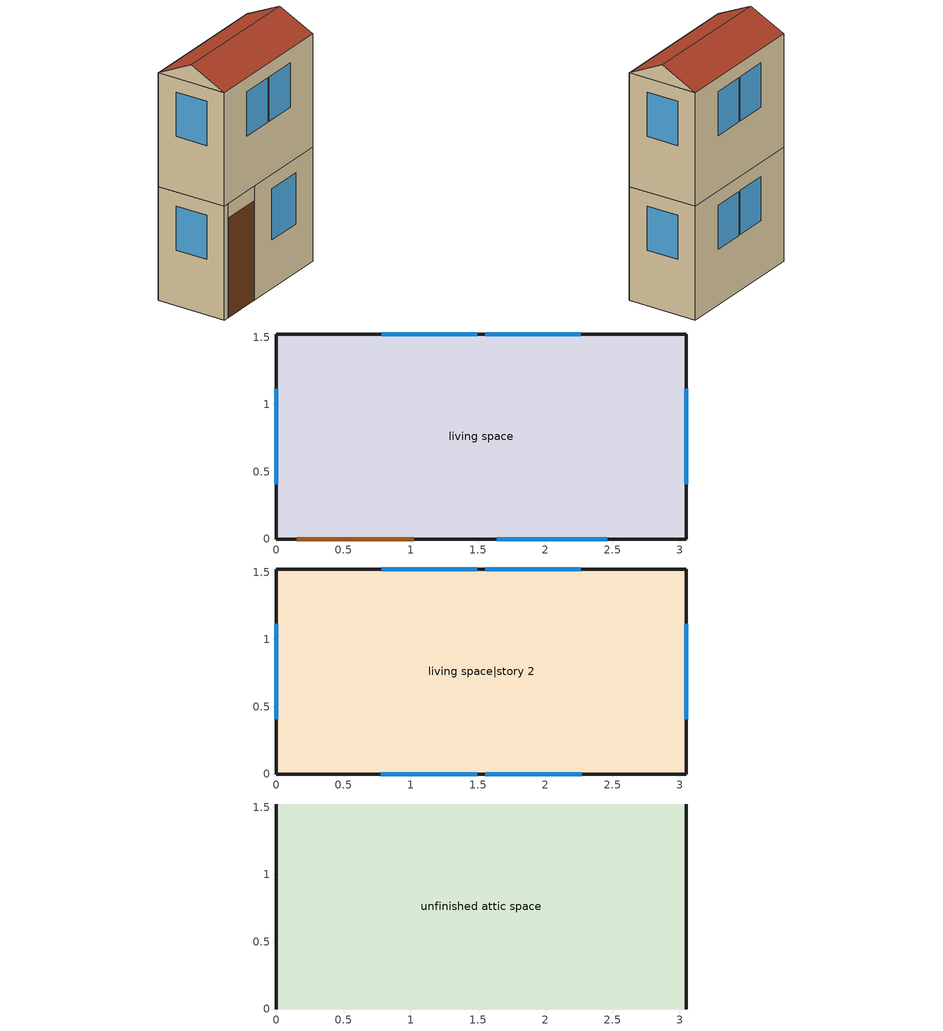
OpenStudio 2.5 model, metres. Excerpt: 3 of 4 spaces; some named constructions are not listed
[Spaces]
living space
 floor foundation (FloorFndGrndFinSlab): 0,0 0,1.52 3.05,1.52 3.05,0 z0
 wall outside (WallExtInsFin): 0,1.52 0,0 0.13,0 1.05,0 3.05,0 3.05,1.52 0,1.52 z0:2.44
 window (WindowConstruction): 1.64,0 2.46,0 z1.04:2.13; 2.26,1.52 1.55,1.52 / 1.49,1.52 0.79,1.52 / 0,1.12 0,0.41 / 3.05,0.41 3.05,1.12 z1.19:2.13
 door (Door): 0.15,0 1.02,0 z0:2.13
living space|story 2
 floor to living space (FloorFinUninsFin): 0,0 0,1.52 3.05,1.52 3.05,0 z2.44
 wall outside (WallExtInsFin): 0,1.52 0,0 3.05,0 3.05,1.52 0,1.52 z2.44:4.88
 window (WindowConstruction): 0.78,0 1.49,0 / 1.55,0 2.27,0 z3.62:4.57; 2.26,1.52 1.55,1.52 / 1.49,1.52 0.79,1.52 / 0,1.12 0,0.41 / 3.05,0.41 3.05,1.12 z3.63:4.57
unfinished attic space
 floor to living space|story 2 (FloorFinInsUnfinAttic): 0,1.52 3.05,1.52 3.05,0 0,0 z4.88
 wall outside (WallExtUninsUnfin): 0,0.76,5.26 0,1.52,4.88 0,0,4.88; 3.05,0.76,5.26 3.05,0,4.88 3.05,1.52,4.88
 roof outside (RoofUnfinInsExt): 3.05,0.76,5.26 0,0.76,5.26 0,0,4.88 3.05,0,4.88; 0,0.76,5.26 3.05,0.76,5.26 3.05,1.52,4.88 0,1.52,4.88
[Material] Roughness=Rough
Name | Thickness {m} | Conductivity {W/m-K} | Density {kg/m3} | Specific Heat {J/kg-K} | Thermal Absorptance | Solar Absorptance | Visible Absorptance
FloorUAAdditionalCeilingIns | 0.12827 | 0.0411113 | 16.02 | 1046.75
FloorUATrussandIns | 0.0889 | 0.0436674 | 50.7834 | 1165.1
Drywall 0.5 in. | 0.0127 | 0.160291 | 801 | 837.4 | 0.9 | 0.5 | 0.1
RoofSheathing | 0.01905 | 0.115458 | 512.64 | 1214.23
Floor Covering | 0.0127 | 0.0433444 | 54.468 | 1339.84 | 0.9 | 0.9
FloorFinStudAndAirFloor | 0.1397 | 0.557395 | 67.691 | 1210.98
Wood Floor | 0.015875 | 0.115458 | 544.68 | 1214.23
[Construction]
FloorFinInsUnfinAttic Reversed: Drywall 0.5 in., FloorUATrussandIns, FloorUAAdditionalCeilingIns
FloorFinUninsFin Reversed: Floor Covering, Wood Floor, RoofSheathing, FloorFinStudAndAirFloor, Drywall 0.5 in.
[Schedule:Day]
res nv_1 temp schedule allday1; res nv_1 temp schedule allday2; res nv_1 temp schedule allday3; res nv_1 temp schedule allday4; res nv_1 temp schedule allday11; res nv_1 temp schedule allday12: 1, 0, 23.8889, 2, 0, 23.8889, 3, 0, 23.8889, 4, 0, 23.8889, 5, 0, 23.8889, 6, 0, 23.8889, 7, 0, 23.8889, 8, 0, 23.8889, 9, 0, 23.8889, 10, 0, 23.8889, 11, 0, 23.8889, 12, 0, 23.8889, 13, 0, 23.8889, 14, 0, 23.8889, 15, 0, 23.8889, 16, 0, 23.8889, 17, 0, 23.8889, 18, 0, 23.8889, 19, 0, 23.8889, 20, 0, 23.8889, 21, 0, 23.8889, 22, 0, 23.8889, 23, 0, 23.8889, 24, 0, 23.8889
res nv_1 temp schedule allday5; res nv_1 temp schedule allday6; res nv_1 temp schedule allday7; res nv_1 temp schedule allday8; res nv_1 temp schedule allday9; res nv_1 temp schedule allday10: 1, 0, 22.2222, 2, 0, 22.2222, 3, 0, 22.2222, 4, 0, 22.2222, 5, 0, 22.2222, 6, 0, 22.2222, 7, 0, 22.2222, 8, 0, 22.2222, 9, 0, 22.2222, 10, 0, 22.2222, 11, 0, 22.2222, 12, 0, 22.2222, 13, 0, 22.2222, 14, 0, 22.2222, 15, 0, 22.2222, 16, 0, 22.2222, 17, 0, 22.2222, 18, 0, 22.2222, 19, 0, 22.2222, 20, 0, 22.2222, 21, 0, 22.2222, 22, 0, 22.2222, 23, 0, 22.2222, 24, 0, 22.2222
res nv_1 availability schedule allday1 on 8; res nv_1 availability schedule allday1 on 9; res nv_1 availability schedule allday1 on 10; res nv_1 availability schedule allday1 on 11: 1, 0, 1, 2, 0, 1, 3, 0, 1, 4, 0, 1, 5, 0, 1, 6, 0, 1, 7, 0, 1, 8, 0, 1, 9, 0, 1, 10, 0, 1, 11, 0, 1, 12, 0, 1, 13, 0, 1, 14, 0, 1, 15, 0, 1, 16, 0, 1, 17, 0, 1, 18, 0, 1, 19, 0, 1, 20, 0, 1, 21, 0, 1, 22, 0, 1, 23, 0, 1, 24, 0, 1
res mv_1 range exhaust schedule allday1; res mv_1 range exhaust schedule allday2; res mv_1 range exhaust schedule allday3; res mv_1 range exhaust schedule allday4; res mv_1 range exhaust schedule allday5; res mv_1 range exhaust schedule allday6; res mv_1 range exhaust schedule allday7; res mv_1 range exhaust schedule allday8; res mv_1 range exhaust schedule allday9; res mv_1 range exhaust schedule allday10; res mv_1 range exhaust schedule allday11; res mv_1 range exhaust schedule allday12: 1, 0, 0, 2, 0, 0, 3, 0, 0, 4, 0, 0, 5, 0, 0, 6, 0, 0, 7, 0, 0, 8, 0, 0, 9, 0, 0, 10, 0, 0, 11, 0, 0, 12, 0, 0, 13, 0, 0, 14, 0, 0, 15, 0, 0, 16, 0, 1, 17, 0, 0, 18, 0, 0, 19, 0, 0, 20, 0, 0, 21, 0, 0, 22, 0, 0, 23, 0, 0, 24, 0, 0
res mv_1 bath exhaust schedule allday1; res mv_1 bath exhaust schedule allday2; res mv_1 bath exhaust schedule allday3; res mv_1 bath exhaust schedule allday4; res mv_1 bath exhaust schedule allday5; res mv_1 bath exhaust schedule allday6; res mv_1 bath exhaust schedule allday7; res mv_1 bath exhaust schedule allday8; res mv_1 bath exhaust schedule allday9; res mv_1 bath exhaust schedule allday10; res mv_1 bath exhaust schedule allday11; res mv_1 bath exhaust schedule allday12: 1, 0, 0, 2, 0, 0, 3, 0, 0, 4, 0, 0, 5, 0, 1, 6, 0, 0, 7, 0, 0, 8, 0, 0, 9, 0, 0, 10, 0, 0, 11, 0, 0, 12, 0, 0, 13, 0, 0, 14, 0, 0, 15, 0, 0, 16, 0, 0, 17, 0, 0, 18, 0, 0, 19, 0, 0, 20, 0, 0, 21, 0, 0, 22, 0, 0, 23, 0, 0, 24, 0, 0
